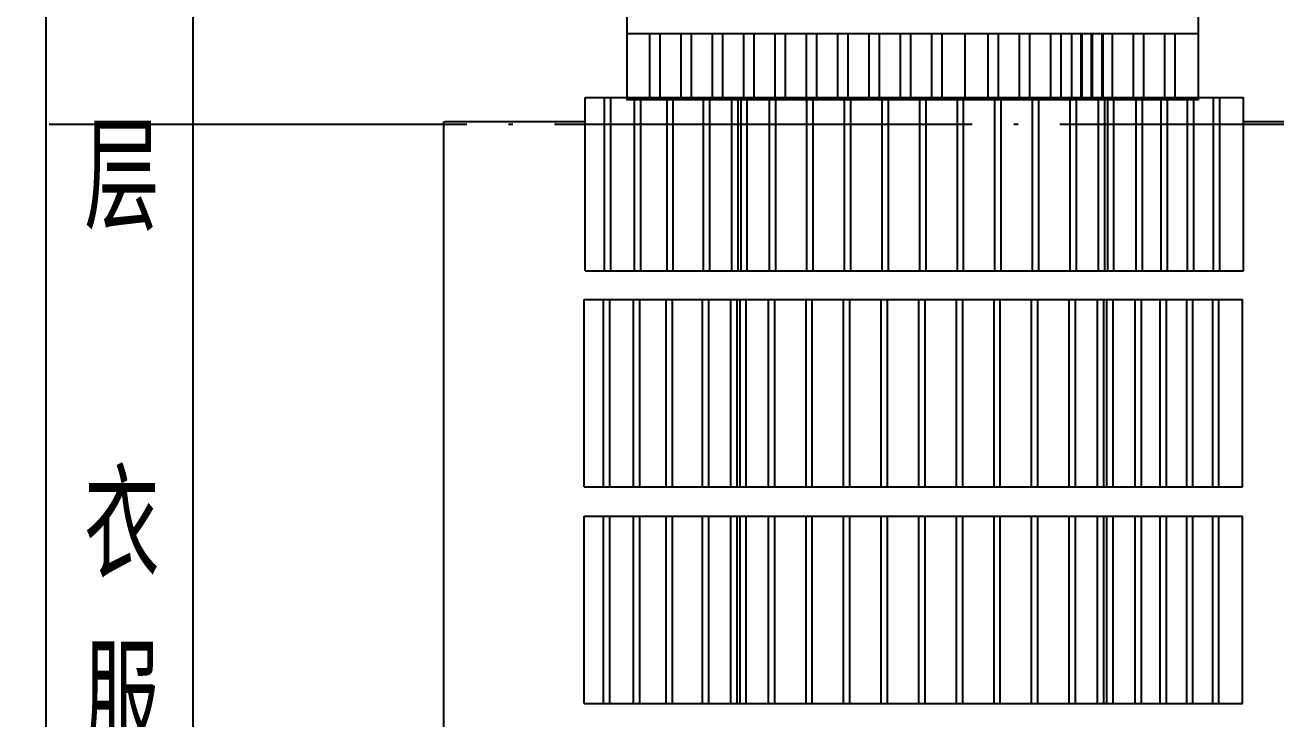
# Model space of a CAD drawing. Extents: x -2187 to 96136, y -11110 to 52208.
# Drawn here: x 37450 to 43440, y 28815 to 32137 of the extents above; entities that cross this region are included whole.
import ezdxf

# ---------------------------------------------------------------- set-up
doc = ezdxf.new("R2010")
doc.units = 0
doc.header["$LTSCALE"] = 1000
doc.header["$MEASUREMENT"] = 0
doc.linetypes.add('DOTE', pattern=[2.42, 2, -0.2, 0.02, -0.2])
for name, color, linetype in [('02', 7, 'Continuous'), ('11', 7, 'Continuous'), ('6-TAGGING 标注', 3, 'Continuous'), ('DOTE', 14, 'DOTE'), ('设备型号', 7, 'Continuous')]:
    doc.layers.add(name, color=color, linetype=linetype)
doc.styles.get("Standard").update_dxf_attribs({"font": 'gbenor.shx', "bigfont": 'gbcbig.shx'})
doc.dimstyles.new('ISO-25', dxfattribs={"dimscale": 70, "dimtxt": 2.5, "dimasz": 2.5, "dimexe": 1.25, "dimexo": 0.625, "dimtad": 1, "dimtxsty": 'Standard', "dimcen": 2.5, "dimadec": 0, "dimazin": 0, "dimtfac": 1, "dimtmove": 0, "dimatfit": 3, "dimfxl": 0, "dimarcsym": 0})

# ---------------------------------------------------------------- blocks, each defined once
blk = doc.blocks.new('*D137')
at = {"color": 0, "lineweight": -2}
for p, q in [((43110.9, 33684.5), (44451.1, 33684.5)), ((44363.6, 33509.5), (44363.6, 24759.5)), ((43683.6, 24584.5), (44451.1, 24584.5))]:
    blk.add_line(p, q, dxfattribs=at)
at = {"color": 0}
for points in [[(44334.5, 33509.5), (44392.8, 33509.5), (44363.6, 33684.5)], [(44334.5, 24759.5), (44392.8, 24759.5), (44363.6, 24584.5)]]:
    blk.add_solid(points, dxfattribs=at)
at = {"layer": 'Defpoints', "color": 0}
for p in [(43067.2, 33684.5), (43639.9, 24584.5), (44363.6, 24584.5)]:
    blk.add_point(p, dxfattribs=at)
at = {"color": 0, "insert": (44232.4, 29134.5), "char_height": 175, "attachment_point": 5, "rotation": 90}
blk.add_mtext('9100', dxfattribs=at)

msp = doc.modelspace()

# ---------------------------------------------------------------- linework, layer by layer
for p, q in [((43067.193, 31778.377), (40331.693, 31778.377)), ((39456.183, 28549.808), (39456.183, 31082.378))]:
    msp.add_line(p, q)
at = {"layer": '02'}
for p, q in [((43067.193, 32095.738), (40331.693, 32095.738)), ((40441.693, 31777.088), (40441.693, 32095.738)), ((40491.693, 31777.088), (40491.693, 32095.738)), ((40591.693, 31777.088), (40591.693, 32095.738)), ((40641.693, 31777.088), (40641.693, 32095.738)), ((40741.693, 31777.088), (40741.693, 32095.738)), ((40791.693, 31777.088), (40791.693, 32095.738)), ((40891.693, 31777.088), (40891.693, 32095.738)), ((40941.693, 31777.088), (40941.693, 32095.738)), ((41041.693, 31777.088), (41041.693, 32095.738)), ((41091.693, 31777.088), (41091.693, 32095.738)), ((41191.693, 31777.088), (41191.693, 32095.738)), ((41241.693, 31777.088), (41241.693, 32095.738)), ((41341.693, 31777.088), (41341.693, 32095.738)), ((41391.693, 31777.088), (41391.693, 32095.738)), ((41491.693, 31777.088), (41491.693, 32095.738)), ((41541.693, 31777.088), (41541.693, 32095.738)), ((41641.693, 31777.088), (41641.693, 32095.738)), ((41691.693, 31777.088), (41691.693, 32095.738)), ((41791.693, 31777.088), (41791.693, 32095.738)), ((41841.693, 31777.088), (41841.693, 32095.738)), ((41951.693, 31777.088), (41951.693, 32095.738)), ((42062.109, 31777.088), (42062.109, 32095.738)), ((42112.109, 31777.088), (42112.109, 32095.738)), ((42212.109, 31777.088), (42212.109, 32095.738)), ((42262.109, 31777.088), (42262.109, 32095.738)), ((42362.109, 31777.088), (42362.109, 32095.738)), ((42412.109, 31777.088), (42412.109, 32095.738)), ((42462.509, 31777.088), (42462.509, 32095.738)), ((42507.609, 31777.088), (42507.609, 32095.738)), ((42512.109, 31777.088), (42512.109, 32095.738)), ((42512.509, 31777.088), (42512.509, 32095.738)), ((42557.209, 31777.088), (42557.209, 32095.738)), ((42562.109, 31777.088), (42562.109, 32095.738)), ((42607.609, 31777.088), (42607.609, 32095.738)), ((42612.509, 31777.088), (42612.509, 32095.738)), ((42657.609, 31777.088), (42657.609, 32095.738)), ((42657.609, 31777.088), (42657.609, 32095.738)), ((42757.609, 31777.088), (42757.609, 32095.738)), ((42807.609, 31777.088), (42807.609, 32095.738)), ((42907.609, 31777.088), (42907.609, 32095.738)), ((42957.609, 31777.088), (42957.609, 32095.738)), ((40132.183, 31790.81), (43284.183, 31790.81)), ((40132.183, 30960.555), (40132.183, 31790.81)), ((40224.952, 30960.555), (40224.952, 31790.81)), ((40254.952, 30960.555), (40254.952, 31790.81)), ((40282.183, 31790.81), (43134.183, 31790.81)), ((40368.425, 30960.555), (40368.425, 31790.81)), ((40398.425, 30960.555), (40398.425, 31790.81)), ((40524.353, 30960.555), (40524.353, 31790.81)), ((40554.353, 30960.555), (40554.353, 31790.81)), ((40698.425, 30960.555), (40698.425, 31790.81)), ((40728.425, 30960.555), (40728.425, 31790.81)), ((40834.425, 30960.555), (40834.425, 31790.81)), ((40834.425, 30960.555), (40834.425, 31790.81)), ((40834.425, 30960.555), (40834.425, 31790.81)), ((40864.425, 30960.555), (40864.425, 31790.81)), ((40864.425, 30960.555), (40864.425, 31790.81)), ((40864.425, 30960.555), (40864.425, 31790.81)), ((40878.425, 30960.555), (40878.425, 31790.81)), ((40908.425, 30960.555), (40908.425, 31790.81)), ((41014.425, 30960.555), (41014.425, 31790.81)), ((41014.425, 30960.555), (41014.425, 31790.81)), ((41014.425, 30960.555), (41014.425, 31790.81)), ((41014.425, 30960.555), (41014.425, 31790.81)), ((41044.425, 30960.555), (41044.425, 31790.81)), ((41044.425, 30960.555), (41044.425, 31790.81)), ((41044.425, 30960.555), (41044.425, 31790.81)), ((41044.425, 30960.555), (41044.425, 31790.81)), ((41194.425, 30960.555), (41194.425, 31790.81)), ((41194.425, 30960.555), (41194.425, 31790.81)), ((41194.425, 30960.555), (41194.425, 31790.81)), ((41194.425, 30960.555), (41194.425, 31790.81)), ((41224.425, 30960.555), (41224.425, 31790.81)), ((41224.425, 30960.555), (41224.425, 31790.81)), ((41224.425, 30960.555), (41224.425, 31790.81)), ((41224.425, 30960.555), (41224.425, 31790.81)), ((41374.425, 30960.555), (41374.425, 31790.81)), ((41374.425, 30960.555), (41374.425, 31790.81)), ((41404.425, 30960.555), (41404.425, 31790.81)), ((41404.425, 30960.555), (41404.425, 31790.81)), ((41554.425, 30960.555), (41554.425, 31790.81)), ((41554.425, 30960.555), (41554.425, 31790.81)), ((41584.425, 30960.555), (41584.425, 31790.81)), ((41584.425, 30960.555), (41584.425, 31790.81)), ((41734.425, 30960.555), (41734.425, 31790.81)), ((41734.425, 30960.555), (41734.425, 31790.81)), ((41734.425, 30960.555), (41734.425, 31790.81)), ((41734.425, 30960.555), (41734.425, 31790.81)), ((41764.425, 30960.555), (41764.425, 31790.81)), ((41764.425, 30960.555), (41764.425, 31790.81)), ((41764.425, 30960.555), (41764.425, 31790.81)), ((41764.425, 30960.555), (41764.425, 31790.81)), ((41914.425, 30960.555), (41914.425, 31790.81)), ((41914.425, 30960.555), (41914.425, 31790.81)), ((41914.425, 30960.555), (41914.425, 31790.81)), ((41914.425, 30960.555), (41914.425, 31790.81)), ((41914.425, 30960.555), (41914.425, 31790.81)), ((41944.425, 30960.555), (41944.425, 31790.81)), ((41944.425, 30960.555), (41944.425, 31790.81)), ((41944.425, 30960.555), (41944.425, 31790.81)), ((41944.425, 30960.555), (41944.425, 31790.81)), ((41944.425, 30960.555), (41944.425, 31790.81)), ((42094.425, 30960.555), (42094.425, 31790.81)), ((42094.425, 30960.555), (42094.425, 31790.81)), ((42094.425, 30960.555), (42094.425, 31790.81)), ((42124.425, 30960.555), (42124.425, 31790.81)), ((42124.425, 30960.555), (42124.425, 31790.81)), ((42124.425, 30960.555), (42124.425, 31790.81)), ((42274.425, 30960.555), (42274.425, 31790.81)), ((42304.425, 30960.555), (42304.425, 31790.81)), ((42454.425, 30960.555), (42454.425, 31790.81)), ((42454.425, 30960.555), (42454.425, 31790.81)), ((42454.425, 30960.555), (42454.425, 31790.81)), ((42484.425, 30960.555), (42484.425, 31790.81)), ((42484.425, 30960.555), (42484.425, 31790.81)), ((42484.425, 30960.555), (42484.425, 31790.81)), ((42590.425, 30960.555), (42590.425, 31790.81)), ((42590.425, 30960.555), (42590.425, 31790.81)), ((42590.425, 30960.555), (42590.425, 31790.81)), ((42620.425, 30960.555), (42620.425, 31790.81)), ((42620.425, 30960.555), (42620.425, 31790.81)), ((42620.425, 30960.555), (42620.425, 31790.81)), ((42634.425, 30960.555), (42634.425, 31790.81)), ((42634.425, 30960.555), (42634.425, 31790.81)), ((42634.425, 30960.555), (42634.425, 31790.81)), ((42634.425, 30960.555), (42634.425, 31790.81)), ((42664.425, 30960.555), (42664.425, 31790.81)), ((42664.425, 30960.555), (42664.425, 31790.81)), ((42664.425, 30960.555), (42664.425, 31790.81)), ((42664.425, 30960.555), (42664.425, 31790.81)), ((42770.425, 30960.555), (42770.425, 31790.81)), ((42800.425, 30960.555), (42800.425, 31790.81)), ((42889.952, 30960.555), (42889.952, 31790.81)), ((42919.952, 30960.555), (42919.952, 31790.81)), ((43017.245, 30960.555), (43017.245, 31790.81)), ((43047.245, 30960.555), (43047.245, 31790.81)), ((43141.588, 30960.555), (43141.588, 31790.81)), ((43171.588, 30960.555), (43171.588, 31790.81)), ((43284.183, 30960.555), (43284.183, 31790.81)), ((39460.683, 31675.877), (40132.183, 31675.877)), ((43284.183, 31675.877), (43954.683, 31675.877)), ((40132.183, 30960.555), (43284.183, 30960.555)), ((40127.683, 30822.773), (43279.683, 30822.773)), ((40127.683, 29926.393), (40127.683, 30822.773)), ((40220.453, 29926.393), (40220.453, 30822.773)), ((40250.453, 29926.393), (40250.453, 30822.773)), ((40277.683, 30822.773), (43129.683, 30822.773)), ((40363.926, 29926.393), (40363.926, 30822.773)), ((40393.926, 29926.393), (40393.926, 30822.773)), ((40519.854, 29926.393), (40519.854, 30822.773)), ((40549.854, 29926.393), (40549.854, 30822.773)), ((40693.926, 29926.393), (40693.926, 30822.773)), ((40723.926, 29926.393), (40723.926, 30822.773)), ((40829.926, 29926.393), (40829.926, 30822.773)), ((40829.926, 29926.393), (40829.926, 30822.773)), ((40829.926, 29926.393), (40829.926, 30822.773)), ((40859.926, 29926.393), (40859.926, 30822.773)), ((40859.926, 29926.393), (40859.926, 30822.773)), ((40859.926, 29926.393), (40859.926, 30822.773)), ((40873.926, 29926.393), (40873.926, 30822.773)), ((40903.926, 29926.393), (40903.926, 30822.773)), ((41009.926, 29926.393), (41009.926, 30822.773)), ((41009.926, 29926.393), (41009.926, 30822.773)), ((41009.926, 29926.393), (41009.926, 30822.773)), ((41009.926, 29926.393), (41009.926, 30822.773)), ((41039.926, 29926.393), (41039.926, 30822.773)), ((41039.926, 29926.393), (41039.926, 30822.773)), ((41039.926, 29926.393), (41039.926, 30822.773)), ((41039.926, 29926.393), (41039.926, 30822.773)), ((41189.926, 29926.393), (41189.926, 30822.773)), ((41189.926, 29926.393), (41189.926, 30822.773)), ((41189.926, 29926.393), (41189.926, 30822.773)), ((41189.926, 29926.393), (41189.926, 30822.773)), ((41219.926, 29926.393), (41219.926, 30822.773)), ((41219.926, 29926.393), (41219.926, 30822.773)), ((41219.926, 29926.393), (41219.926, 30822.773)), ((41219.926, 29926.393), (41219.926, 30822.773)), ((41369.926, 29926.393), (41369.926, 30822.773)), ((41369.926, 29926.393), (41369.926, 30822.773)), ((41399.926, 29926.393), (41399.926, 30822.773)), ((41399.926, 29926.393), (41399.926, 30822.773)), ((41549.926, 29926.393), (41549.926, 30822.773)), ((41549.926, 29926.393), (41549.926, 30822.773)), ((41579.926, 29926.393), (41579.926, 30822.773)), ((41579.926, 29926.393), (41579.926, 30822.773)), ((41729.926, 29926.393), (41729.926, 30822.773)), ((41729.926, 29926.393), (41729.926, 30822.773)), ((41729.926, 29926.393), (41729.926, 30822.773)), ((41729.926, 29926.393), (41729.926, 30822.773)), ((41759.926, 29926.393), (41759.926, 30822.773)), ((41759.926, 29926.393), (41759.926, 30822.773)), ((41759.926, 29926.393), (41759.926, 30822.773)), ((41759.926, 29926.393), (41759.926, 30822.773)), ((41909.926, 29926.393), (41909.926, 30822.773)), ((41909.926, 29926.393), (41909.926, 30822.773)), ((41909.926, 29926.393), (41909.926, 30822.773)), ((41909.926, 29926.393), (41909.926, 30822.773)), ((41909.926, 29926.393), (41909.926, 30822.773)), ((41939.926, 29926.393), (41939.926, 30822.773)), ((41939.926, 29926.393), (41939.926, 30822.773)), ((41939.926, 29926.393), (41939.926, 30822.773)), ((41939.926, 29926.393), (41939.926, 30822.773)), ((41939.926, 29926.393), (41939.926, 30822.773)), ((42089.926, 29926.393), (42089.926, 30822.773)), ((42089.926, 29926.393), (42089.926, 30822.773)), ((42089.926, 29926.393), (42089.926, 30822.773)), ((42119.926, 29926.393), (42119.926, 30822.773)), ((42119.926, 29926.393), (42119.926, 30822.773)), ((42119.926, 29926.393), (42119.926, 30822.773)), ((42269.926, 29926.393), (42269.926, 30822.773)), ((42299.926, 29926.393), (42299.926, 30822.773)), ((42449.926, 29926.393), (42449.926, 30822.773)), ((42449.926, 29926.393), (42449.926, 30822.773)), ((42449.926, 29926.393), (42449.926, 30822.773)), ((42479.926, 29926.393), (42479.926, 30822.773)), ((42479.926, 29926.393), (42479.926, 30822.773)), ((42479.926, 29926.393), (42479.926, 30822.773)), ((42585.926, 29926.393), (42585.926, 30822.773)), ((42585.926, 29926.393), (42585.926, 30822.773)), ((42585.926, 29926.393), (42585.926, 30822.773)), ((42615.926, 29926.393), (42615.926, 30822.773)), ((42615.926, 29926.393), (42615.926, 30822.773)), ((42615.926, 29926.393), (42615.926, 30822.773)), ((42629.926, 29926.393), (42629.926, 30822.773)), ((42629.926, 29926.393), (42629.926, 30822.773)), ((42629.926, 29926.393), (42629.926, 30822.773)), ((42629.926, 29926.393), (42629.926, 30822.773)), ((42659.926, 29926.393), (42659.926, 30822.773)), ((42659.926, 29926.393), (42659.926, 30822.773)), ((42659.926, 29926.393), (42659.926, 30822.773)), ((42659.926, 29926.393), (42659.926, 30822.773)), ((42765.926, 29926.393), (42765.926, 30822.773)), ((42795.926, 29926.393), (42795.926, 30822.773)), ((42885.453, 29926.393), (42885.453, 30822.773)), ((42915.453, 29926.393), (42915.453, 30822.773)), ((43012.746, 29926.393), (43012.746, 30822.773)), ((43042.746, 29926.393), (43042.746, 30822.773)), ((43137.089, 29926.393), (43137.089, 30822.773)), ((43167.089, 29926.393), (43167.089, 30822.773)), ((43279.683, 29926.393), (43279.683, 30822.773)), ((40127.683, 29926.393), (43279.683, 29926.393)), ((40127.683, 29785.203), (43279.683, 29785.203)), ((40127.683, 28888.823), (40127.683, 29785.203)), ((40220.453, 28888.823), (40220.453, 29785.203)), ((40250.453, 28888.823), (40250.453, 29785.203)), ((40277.683, 29785.203), (43129.683, 29785.203)), ((40363.926, 28888.823), (40363.926, 29785.203)), ((40393.926, 28888.823), (40393.926, 29785.203)), ((40519.854, 28888.823), (40519.854, 29785.203)), ((40549.854, 28888.823), (40549.854, 29785.203)), ((40693.926, 28888.823), (40693.926, 29785.203)), ((40723.926, 28888.823), (40723.926, 29785.203)), ((40829.926, 28888.823), (40829.926, 29785.203)), ((40829.926, 28888.823), (40829.926, 29785.203)), ((40829.926, 28888.823), (40829.926, 29785.203)), ((40859.926, 28888.823), (40859.926, 29785.203)), ((40859.926, 28888.823), (40859.926, 29785.203)), ((40859.926, 28888.823), (40859.926, 29785.203)), ((40873.926, 28888.823), (40873.926, 29785.203)), ((40903.926, 28888.823), (40903.926, 29785.203)), ((41009.926, 28888.823), (41009.926, 29785.203)), ((41009.926, 28888.823), (41009.926, 29785.203)), ((41009.926, 28888.823), (41009.926, 29785.203)), ((41009.926, 28888.823), (41009.926, 29785.203)), ((41039.926, 28888.823), (41039.926, 29785.203)), ((41039.926, 28888.823), (41039.926, 29785.203)), ((41039.926, 28888.823), (41039.926, 29785.203)), ((41039.926, 28888.823), (41039.926, 29785.203)), ((41189.926, 28888.823), (41189.926, 29785.203)), ((41189.926, 28888.823), (41189.926, 29785.203)), ((41189.926, 28888.823), (41189.926, 29785.203)), ((41189.926, 28888.823), (41189.926, 29785.203)), ((41219.926, 28888.823), (41219.926, 29785.203)), ((41219.926, 28888.823), (41219.926, 29785.203)), ((41219.926, 28888.823), (41219.926, 29785.203)), ((41219.926, 28888.823), (41219.926, 29785.203)), ((41369.926, 28888.823), (41369.926, 29785.203)), ((41369.926, 28888.823), (41369.926, 29785.203)), ((41399.926, 28888.823), (41399.926, 29785.203)), ((41399.926, 28888.823), (41399.926, 29785.203)), ((41549.926, 28888.823), (41549.926, 29785.203)), ((41549.926, 28888.823), (41549.926, 29785.203)), ((41579.926, 28888.823), (41579.926, 29785.203)), ((41579.926, 28888.823), (41579.926, 29785.203)), ((41729.926, 28888.823), (41729.926, 29785.203)), ((41729.926, 28888.823), (41729.926, 29785.203)), ((41729.926, 28888.823), (41729.926, 29785.203)), ((41729.926, 28888.823), (41729.926, 29785.203)), ((41759.926, 28888.823), (41759.926, 29785.203)), ((41759.926, 28888.823), (41759.926, 29785.203)), ((41759.926, 28888.823), (41759.926, 29785.203)), ((41759.926, 28888.823), (41759.926, 29785.203)), ((41909.926, 28888.823), (41909.926, 29785.203)), ((41909.926, 28888.823), (41909.926, 29785.203)), ((41909.926, 28888.823), (41909.926, 29785.203)), ((41909.926, 28888.823), (41909.926, 29785.203)), ((41909.926, 28888.823), (41909.926, 29785.203)), ((41939.926, 28888.823), (41939.926, 29785.203)), ((41939.926, 28888.823), (41939.926, 29785.203)), ((41939.926, 28888.823), (41939.926, 29785.203)), ((41939.926, 28888.823), (41939.926, 29785.203)), ((41939.926, 28888.823), (41939.926, 29785.203)), ((42089.926, 28888.823), (42089.926, 29785.203)), ((42089.926, 28888.823), (42089.926, 29785.203)), ((42089.926, 28888.823), (42089.926, 29785.203)), ((42119.926, 28888.823), (42119.926, 29785.203)), ((42119.926, 28888.823), (42119.926, 29785.203)), ((42119.926, 28888.823), (42119.926, 29785.203)), ((42269.926, 28888.823), (42269.926, 29785.203)), ((42299.926, 28888.823), (42299.926, 29785.203)), ((42449.926, 28888.823), (42449.926, 29785.203)), ((42449.926, 28888.823), (42449.926, 29785.203)), ((42449.926, 28888.823), (42449.926, 29785.203)), ((42479.926, 28888.823), (42479.926, 29785.203)), ((42479.926, 28888.823), (42479.926, 29785.203)), ((42479.926, 28888.823), (42479.926, 29785.203)), ((42585.926, 28888.823), (42585.926, 29785.203)), ((42585.926, 28888.823), (42585.926, 29785.203)), ((42585.926, 28888.823), (42585.926, 29785.203)), ((42615.926, 28888.823), (42615.926, 29785.203)), ((42615.926, 28888.823), (42615.926, 29785.203)), ((42615.926, 28888.823), (42615.926, 29785.203)), ((42629.926, 28888.823), (42629.926, 29785.203)), ((42629.926, 28888.823), (42629.926, 29785.203)), ((42629.926, 28888.823), (42629.926, 29785.203)), ((42629.926, 28888.823), (42629.926, 29785.203)), ((42659.926, 28888.823), (42659.926, 29785.203)), ((42659.926, 28888.823), (42659.926, 29785.203)), ((42659.926, 28888.823), (42659.926, 29785.203)), ((42659.926, 28888.823), (42659.926, 29785.203)), ((42765.926, 28888.823), (42765.926, 29785.203)), ((42795.926, 28888.823), (42795.926, 29785.203)), ((42885.453, 28888.823), (42885.453, 29785.203)), ((42915.453, 28888.823), (42915.453, 29785.203)), ((43012.746, 28888.823), (43012.746, 29785.203)), ((43042.746, 28888.823), (43042.746, 29785.203)), ((43137.089, 28888.823), (43137.089, 29785.203)), ((43167.089, 28888.823), (43167.089, 29785.203)), ((43279.683, 28888.823), (43279.683, 29785.203)), ((40127.683, 28888.823), (43279.683, 28888.823))]:
    msp.add_line(p, q, dxfattribs=at)
at = {"layer": '11'}
for p, q in [((40331.693, 33467.538), (40331.693, 31777.088)), ((43067.193, 33467.538), (43067.193, 31777.088))]:
    msp.add_line(p, q, dxfattribs=at)
at = {"layer": '6-TAGGING 标注', "color": 7}
msp.add_line((39456.183, 31082.378), (39456.183, 31675.877), dxfattribs=at)
at = {"layer": 'DOTE'}
msp.add_line((8525.665, 31663.27), (92525.665, 31663.27), dxfattribs=at)
at = {"layer": '设备型号', "color": 6}
for p, q in [((37550.314, 36422.146), (37550.314, 23410.745)), ((38254.321, 35930.471), (38254.321, 23410.745))]:
    msp.add_line(p, q, dxfattribs=at)

# ---------------------------------------------------------------- texts
at = {"layer": '设备型号', "color": 6, "insert": (37733.867, 33323.554), "char_height": 500, "width": 416.1777, "attachment_point": 1}
msp.add_mtext('下\\P\\P层\\P\\P衣\\P服\\P\\P传\\P\\P送\\P\\P线', dxfattribs=at)

# ---------------------------------------------------------------- dimensions: what is measured, and where the dimension line sits
at = {"color": 1}
dim = msp.add_linear_dim(base=(44363.639, 24584.54), p1=(43067.193, 33684.538), p2=(43639.896, 24584.54), angle=90, dimstyle='ISO-25', dxfattribs=at)
dim.commit()
dim.dimension.update_dxf_attribs({"geometry": '*D137', "text_midpoint": (44363.639, 29134.539), "dimtype": 160})

doc.saveas('drawing.dxf')
